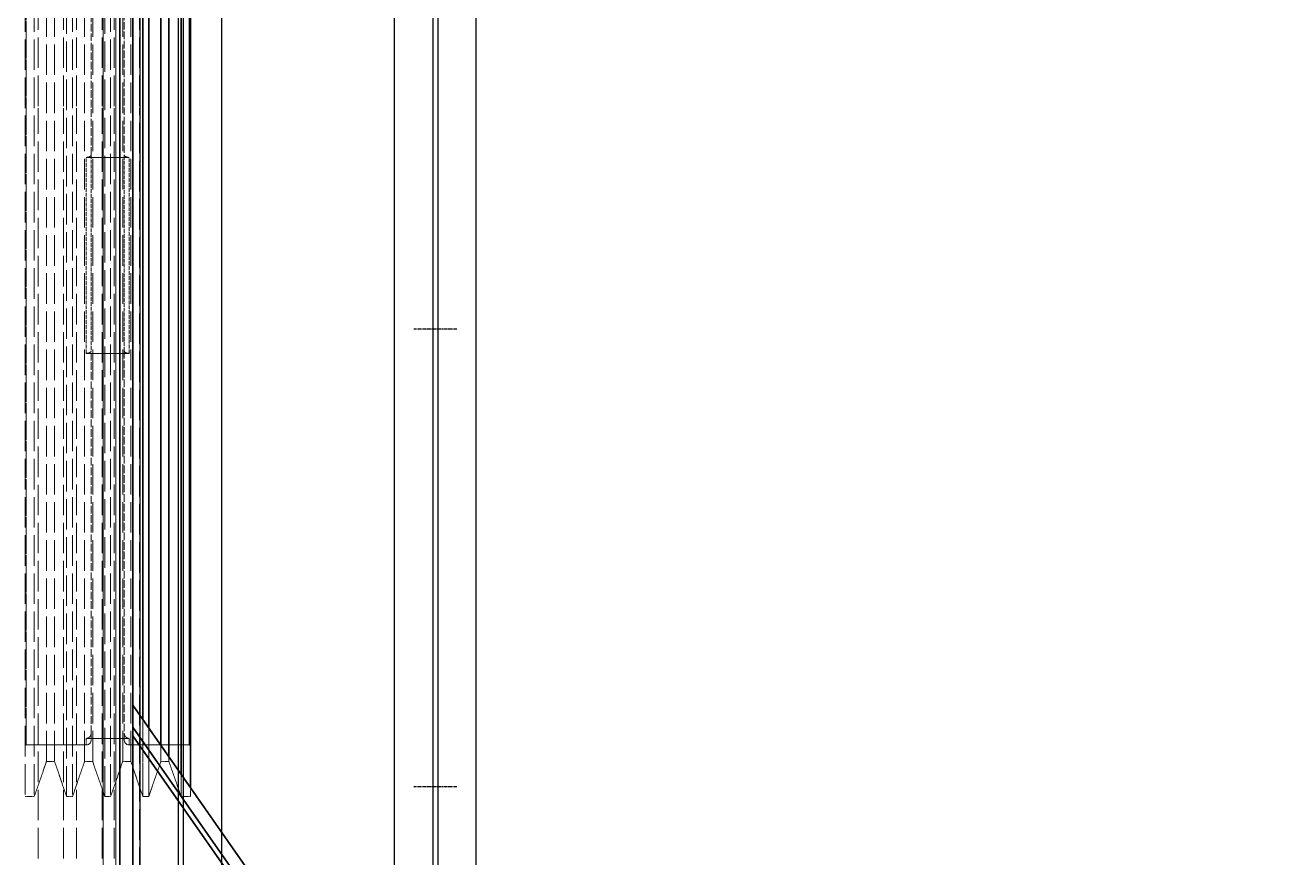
# Model space of a CAD drawing. Header units: millimetres. Extents: x 2711 to 34823, y 3042 to 25750.
# Drawn here: x 14901.7 to 15394.4, y 12200.5 to 12528.1 of the extents above; entities that cross this region are included whole.
import ezdxf

# ---------------------------------------------------------------- set-up
doc = ezdxf.new("R2010")
doc.units = ezdxf.units.MM
doc.linetypes.add('CENTER', pattern=[2, 1.25, -0.25, 0.25, -0.25])
doc.linetypes.add('DASHED', pattern=[15, 12, -3])
doc.layers.add('center', color=1, linetype='CENTER')

# ---------------------------------------------------------------- blocks, each defined once
blk = doc.blocks.new('A$C637D7238')
at = {"color": 7, "linetype": 'DASHED', "lineweight": 13}
for p, q in [((973.35, 2530), (973.35, 10)), ((978.35, 2530), (978.35, 10)), ((980, 2530), (980, 10)), ((951.07, 881), (951.07, 1659)), ((951.07, 881), (951.07, 1659)), ((954.27, 881), (954.27, 1659)), ((954.27, 881), (954.27, 1659)), ((966.07, 881), (966.07, 1659)), ((966.07, 881), (966.07, 1659)), ((969.27, 881), (969.27, 1659)), ((969.27, 881), (969.27, 1659)), ((981.07, 881), (981.07, 1659)), ((981.07, 881), (981.07, 1659)), ((984.27, 881), (984.27, 1659)), ((984.27, 881), (984.27, 1659)), ((996.07, 881), (996.07, 1659)), ((999.27, 881), (999.27, 1659)), ((943.17, 887.5), (943.17, 1652.5)), ((943.17, 890.1), (943.17, 1652.5)), ((1007.17, 1652.5), (1007.17, 887.5)), ((947.81, 1645.77), (947.81, 1137.91)), ((957.81, 1645.77), (957.81, 1137.91)), ((962.96, 1645.77), (962.96, 1137.91)), ((972.96, 1645.77), (972.96, 1137.91)), ((977.71, 1645.77), (977.71, 1137.92)), ((987.71, 1645.77), (987.71, 1137.92)), ((1007.17, 1421.41), (1007.17, 887.5)), ((942.67, 1270), (942.67, 867.2)), ((946.32, 1270), (946.32, 867.2)), ((946.32, 1270), (946.32, 867.2)), ((959.02, 867.2), (959.02, 1270)), ((959.02, 867.2), (959.02, 1270)), ((961.32, 1270), (961.32, 867.2)), ((961.32, 1270), (961.32, 867.2)), ((974.02, 867.2), (974.02, 1270)), ((974.02, 867.2), (974.02, 1270)), ((976.32, 1270), (976.32, 867.2)), ((976.32, 1270), (976.32, 867.2)), ((989.02, 867.2), (989.02, 1270)), ((991.32, 1270), (991.32, 867.2)), ((1004.02, 867.2), (1004.02, 1270)), ((947.81, 527.87), (947.81, 1137.91)), ((957.81, 527.87), (957.81, 1137.91)), ((962.96, 527.88), (962.96, 1137.91)), ((972.96, 527.88), (972.96, 1137.91)), ((977.71, 527.88), (977.71, 1137.92)), ((987.71, 655.23), (987.71, 1137.92)), ((1429.26, 260), (985, 894.47)), ((1426.91, 260), (985, 891.12))]:
    blk.add_line(p, q, dxfattribs=at)
at = {"color": 7, "lineweight": 35}
for p, q in [((980, 2530), (980, 10)), ((985, 2530), (985, 10)), ((996.07, 887.37), (996.07, 1659)), ((999.27, 882.8), (999.27, 1659)), ((989.02, 897.44), (989.02, 1270)), ((991.32, 1270), (991.32, 894.16)), ((1004.02, 876.02), (1004.02, 1270)), ((1007.67, 870.81), (1007.67, 1270)), ((1435.36, 260), (985, 903.19)), ((1429.26, 260), (985, 894.47)), ((1426.91, 260), (985, 891.12))]:
    blk.add_line(p, q, dxfattribs=at)
at = {"color": 7, "lineweight": 13}
for p, q in [((973.35, 2525), (973.35, 15)), ((978.35, 2525), (978.35, 15))]:
    blk.add_line(p, q, dxfattribs=at)
at = {"color": 7, "linetype": 'DASHED', "lineweight": 13, "ltscale": 0.248759}
for p, q in [((968.67, 1119.59), (968.67, 1268.85)), ((981.67, 1268.85), (981.67, 1119.59))]:
    blk.add_line(p, q, dxfattribs=at)
at = {"color": 7, "linetype": 'DASHED', "lineweight": 13, "ltscale": 0.128461}
for p, q in [((966.67, 1041.51), (966.67, 1118.59)), ((966.67, 1041.51), (966.67, 1118.59)), ((968.67, 1119.59), (968.67, 1042.52)), ((981.67, 1042.52), (981.67, 1119.59)), ((983.67, 1041.51), (983.67, 1118.59)), ((983.67, 1041.51), (983.67, 1118.59))]:
    blk.add_line(p, q, dxfattribs=at)
at = {"color": 7, "linetype": 'DASHED', "lineweight": 13, "ltscale": 0.028333}
for p, q in [((966.67, 1118.59), (983.67, 1118.59)), ((966.67, 1118.59), (983.67, 1118.59)), ((966.67, 1041.51), (983.67, 1041.51)), ((966.67, 1041.51), (983.67, 1041.51)), ((966.67, 890.1), (983.67, 890.1)), ((966.67, 890.1), (983.67, 890.1))]:
    blk.add_line(p, q, dxfattribs=at)
at = {"color": 7, "linetype": 'DASHED', "lineweight": 13, "ltscale": 0.250677}
for p, q in [((968.67, 892.11), (968.67, 1042.52)), ((981.67, 1042.52), (981.67, 892.11))]:
    blk.add_line(p, q, dxfattribs=at)
at = {"color": 7, "lineweight": 35, "ltscale": 0.014529}
blk.add_line((985, 894.47), (985, 903.19), dxfattribs=at)
at = {"color": 7, "linetype": 'DASHED', "lineweight": 13, "ltscale": 0.050403}
blk.add_line((989.02, 867.2), (989.02, 897.44), dxfattribs=at)
at = {"color": 7, "linetype": 'DASHED', "lineweight": 13, "ltscale": 0.004352}
for p, q in [((968.67, 892.11), (968.67, 889.5)), ((981.67, 889.5), (981.67, 892.11))]:
    blk.add_line(p, q, dxfattribs=at)
at = {"color": 7, "linetype": 'DASHED', "lineweight": 13, "ltscale": 0.005581}
blk.add_line((985, 891.12), (985, 894.47), dxfattribs=at)
at = {"color": 7, "linetype": 'DASHED', "lineweight": 13, "ltscale": 0.044927}
blk.add_line((991.32, 894.16), (991.32, 867.2), dxfattribs=at)
at = {"color": 7, "linetype": 'DASHED', "lineweight": 13, "ltscale": 0.001179}
for p, q in [((942.67, 887), (943.17, 887.5)), ((1007.67, 887), (1007.17, 887.5))]:
    blk.add_line(p, q, dxfattribs=at)
at = {"color": 7, "linetype": 'DASHED', "lineweight": 13, "ltscale": 0.004329}
for p, q in [((943.17, 887.5), (943.17, 890.1)), ((966.67, 887.5), (966.67, 890.1)), ((966.67, 887.5), (966.67, 890.1)), ((983.67, 887.5), (983.67, 890.1)), ((983.67, 887.5), (983.67, 890.1))]:
    blk.add_line(p, q, dxfattribs=at)
at = {"color": 7, "linetype": 'DASHED', "lineweight": 13, "ltscale": 0.039167}
for p, q in [((943.17, 887.5), (966.67, 887.5)), ((983.67, 887.5), (1007.17, 887.5))]:
    blk.add_line(p, q, dxfattribs=at)
at = {"color": 7, "linetype": 'DASHED', "lineweight": 13, "ltscale": 0.366585}
blk.add_line((985, 671.17), (985, 891.12), dxfattribs=at)
at = {"color": 7, "linetype": 'DASHED', "lineweight": 13, "ltscale": 0.010618}
blk.add_line((996.07, 881), (996.07, 887.37), dxfattribs=at)
at = {"color": 7, "linetype": 'DASHED', "lineweight": 13, "ltscale": 0.003008}
blk.add_line((999.27, 881), (999.27, 882.8), dxfattribs=at)
at = {"color": 7, "linetype": 'DASHED', "lineweight": 13, "ltscale": 0.024325}
for p, q in [((946.32, 867.2), (951.07, 881)), ((954.27, 881), (959.02, 867.2)), ((961.32, 867.2), (966.07, 881)), ((969.27, 881), (974.02, 867.2)), ((976.32, 867.2), (981.07, 881)), ((984.27, 881), (989.02, 867.2)), ((991.32, 867.2), (996.07, 881)), ((999.27, 881), (1004.02, 867.2))]:
    blk.add_line(p, q, dxfattribs=at)
at = {"color": 7, "linetype": 'DASHED', "lineweight": 13, "ltscale": 0.005328}
for p, q in [((951.07, 881), (954.27, 881)), ((966.07, 881), (969.27, 881)), ((981.07, 881), (984.27, 881)), ((996.07, 881), (999.27, 881))]:
    blk.add_line(p, q, dxfattribs=at)
at = {"color": 7, "linetype": 'DASHED', "lineweight": 13, "ltscale": 0.014698}
blk.add_line((1004.02, 867.2), (1004.02, 876.02), dxfattribs=at)
at = {"color": 7, "linetype": 'DASHED', "lineweight": 13, "ltscale": 0.006083}
for p, q in [((942.67, 867.2), (946.32, 867.2)), ((1004.02, 867.2), (1007.67, 867.2))]:
    blk.add_line(p, q, dxfattribs=at)
at = {"color": 7, "linetype": 'DASHED', "lineweight": 13, "ltscale": 0.003833}
for p, q in [((959.02, 867.2), (961.32, 867.2)), ((974.02, 867.2), (976.32, 867.2)), ((989.02, 867.2), (991.32, 867.2))]:
    blk.add_line(p, q, dxfattribs=at)
at = {"color": 7, "linetype": 'DASHED', "lineweight": 13, "ltscale": 0.00601}
blk.add_line((1007.67, 867.2), (1007.67, 870.81), dxfattribs=at)
at = {"color": 7, "linetype": 'DASHED', "lineweight": 13}
for centre, radius, start, end in [((966.67, 1122.52), 3.94, 269.9906, 275.6682), ((966.67, 1122.57), 3.98, 270.0243, 275.6441), ((966.71, 1122.2), 3.61, 275.6461, 281.6583), ((966.7, 1122.24), 3.65, 275.6926, 281.6435), ((966.82, 1121.63), 3.03, 281.624, 288.3957), ((966.81, 1121.67), 3.07, 281.6877, 288.3902), ((967.05, 1120.97), 2.33, 288.3404, 296.4061), ((967.04, 1120.99), 2.36, 288.4305, 296.4145), ((967.36, 1120.35), 1.64, 296.3144, 306.5319), ((967.35, 1120.37), 1.66, 296.4469, 306.5234), ((967.69, 1119.9), 1.08, 306.4128, 319.896), ((967.68, 1119.91), 1.1, 306.5712, 319.8574), ((967.98, 1119.67), 0.711, 319.8349, 337.7498), ((967.97, 1119.67), 0.72, 320.0217, 337.6577), ((968.14, 1119.6), 0.532, 338.0067, 359.733), ((968.13, 1119.6), 0.54, 338.2042, 359.5764), ((982.2, 1119.6), 0.532, 180.267, 201.9933), ((982.21, 1119.6), 0.54, 180.4252, 201.8318), ((982.37, 1119.67), 0.711, 202.2502, 220.1651), ((982.38, 1119.67), 0.721, 202.3793, 220.0339), ((982.65, 1119.9), 1.08, 220.104, 233.5872), ((982.66, 1119.92), 1.1, 220.1974, 233.4898), ((982.99, 1120.35), 1.64, 233.4681, 243.6856), ((983, 1120.37), 1.66, 233.5371, 243.6152), ((983.3, 1120.97), 2.33, 243.5939, 251.6596), ((983.31, 1121), 2.36, 243.6456, 251.6061), ((983.52, 1121.63), 3.03, 251.6043, 258.376), ((983.53, 1121.67), 3.07, 251.6466, 258.3334), ((983.64, 1122.2), 3.61, 258.3417, 264.3539), ((983.64, 1122.24), 3.65, 258.3777, 264.3171), ((983.67, 1122.52), 3.94, 264.3318, 270.0094), ((983.67, 1122.57), 3.98, 264.3657, 269.9757), ((966.67, 1045.49), 3.98, 270.0243, 275.6343), ((966.67, 1045.42), 3.91, 269.9745, 275.6845), ((966.7, 1045.16), 3.65, 275.6829, 281.6223), ((966.71, 1045.1), 3.59, 275.6302, 281.674), ((966.81, 1044.59), 3.07, 281.6666, 288.3534), ((966.83, 1044.54), 3.02, 281.6089, 288.411), ((967.04, 1043.92), 2.36, 288.3939, 296.3544), ((967.05, 1043.88), 2.32, 288.3265, 296.4199), ((967.34, 1043.3), 1.66, 296.3848, 306.4629), ((967.36, 1043.27), 1.64, 296.3027, 306.5439), ((967.68, 1042.84), 1.1, 306.5102, 319.8026), ((967.69, 1042.83), 1.08, 306.4043, 319.9046), ((967.97, 1042.59), 0.721, 319.9661, 337.6207), ((967.98, 1042.59), 0.71, 319.8307, 337.7543), ((968.13, 1042.52), 0.54, 338.1682, 359.5748), ((968.14, 1042.52), 0.532, 338.0062, 359.7337), ((982.21, 1042.52), 0.54, 180.4252, 201.8318), ((982.2, 1042.52), 0.532, 180.2663, 201.9938), ((982.38, 1042.59), 0.721, 202.3793, 220.0339), ((982.37, 1042.59), 0.71, 202.2457, 220.1693), ((982.66, 1042.84), 1.1, 220.1974, 233.4898), ((982.65, 1042.83), 1.08, 220.0954, 233.5957), ((983, 1043.3), 1.66, 233.5371, 243.6152), ((982.99, 1043.27), 1.64, 233.4561, 243.6973), ((983.31, 1043.92), 2.36, 243.6456, 251.6061), ((983.29, 1043.88), 2.32, 243.5801, 251.6735), ((983.53, 1044.59), 3.07, 251.6466, 258.3334), ((983.52, 1044.54), 3.02, 251.589, 258.3911), ((983.64, 1045.16), 3.65, 258.3777, 264.3171), ((983.63, 1045.1), 3.59, 258.326, 264.3698), ((983.67, 1045.49), 3.98, 264.3657, 269.9757), ((983.67, 1045.42), 3.91, 264.3155, 270.0255), ((966.64, 892.11), 2.03, 348.8193, 0.0007), ((966.61, 892.11), 2.06, 348.8834, 359.9182), ((983.73, 892.11), 2.06, 180.0818, 191.1166), ((983.73, 892.11), 2.06, 180.0818, 191.1166), ((966.67, 892.08), 1.99, 270.0017, 281.318), ((966.67, 892.11), 2.02, 270.0842, 281.2153), ((966.67, 889.5), 2, 270, 360), ((966.67, 892.09), 1.99, 281.3213, 292.6207), ((966.66, 892.12), 2.02, 281.3851, 292.4997), ((966.67, 892.09), 2, 292.6235, 303.9308), ((966.65, 892.12), 2.03, 292.6675, 303.7893), ((966.66, 892.1), 2, 303.9328, 315.1993), ((966.65, 892.12), 2.03, 303.9579, 315.04), ((966.64, 892.12), 2.04, 315.2061, 326.2905), ((966.66, 892.1), 2.01, 315.2004, 326.4316), ((966.65, 892.11), 2.02, 326.4318, 337.6224), ((966.63, 892.12), 2.05, 326.4573, 337.5018), ((966.65, 892.11), 2.02, 337.6219, 348.8204), ((966.62, 892.12), 2.05, 337.6661, 348.7178), ((983.67, 889.5), 2, 180, 270), ((983.72, 892.12), 2.05, 191.2822, 202.3339), ((983.72, 892.12), 2.05, 191.2822, 202.3339), ((983.72, 892.12), 2.05, 202.4982, 213.5427), ((983.72, 892.12), 2.05, 202.4982, 213.5427), ((983.71, 892.12), 2.04, 213.7095, 224.7939), ((983.71, 892.12), 2.04, 213.7095, 224.7939), ((983.7, 892.12), 2.03, 224.96, 236.0421), ((983.7, 892.12), 2.03, 224.96, 236.0421), ((983.69, 892.12), 2.03, 236.2107, 247.3325), ((983.69, 892.12), 2.03, 236.2107, 247.3325), ((983.68, 892.12), 2.02, 247.5003, 258.6149), ((983.68, 892.12), 2.02, 247.5003, 258.6149), ((983.67, 892.11), 2.02, 258.7847, 269.9158), ((983.67, 892.11), 2.02, 258.7847, 269.9158)]:
    blk.add_arc(centre, radius, start, end, dxfattribs=at)
blk = doc.blocks.new('A$C7585302F')
for p, q in [((1085, 9.5), (1085, 2715.5)), ((1100, 9.5), (1100, 2715.5)), ((1100, 9.5), (1100, 2715.5))]:
    blk.add_line(p, q)
blk = doc.blocks.new('A$C30E44EA2')
for p, q in [((0, 9.5), (0, 2715.5)), ((0, 9.5), (0, 2715.5)), ((15, 9.5), (15, 2715.5))]:
    blk.add_line(p, q)
blk = doc.blocks.new('A$C1AFF22E1')
for p, q in [((9.5, 2966), (9.5, 0)), ((24.5, 2966), (24.5, 0))]:
    blk.add_line(p, q)
blk = doc.blocks.new('A$C7FE17281')
for p, q in [((1100, 2966), (1100, 0)), ((1085, 0), (1085, 2935.83))]:
    blk.add_line(p, q)
at = {"layer": 'center'}
for p, q in [((1109.5, 1293), (1092.5, 1293)), ((1109.5, 1113), (1092.5, 1113))]:
    blk.add_line(p, q, dxfattribs=at)
blk = doc.blocks.new('1')
at = {"color": 2}
for name, p in [('A$C7FE17281', (13962.05, 11115.45)), ('A$C1AFF22E1', (15054.55, 11115.45))]:
    blk.add_blockref(name, p, dxfattribs=at)
at = {"color": 7}
for name, p in [('A$C7585302F', (13862.05, 11341.95)), ('A$C30E44EA2', (14964.05, 11341.95)), ('A$C637D7238', (13959.05, 11357.45))]:
    blk.add_blockref(name, p, dxfattribs=at)

msp = doc.modelspace()

# ---------------------------------------------------------------- block references
msp.add_blockref('1', (0, 0))

doc.saveas('drawing.dxf')
